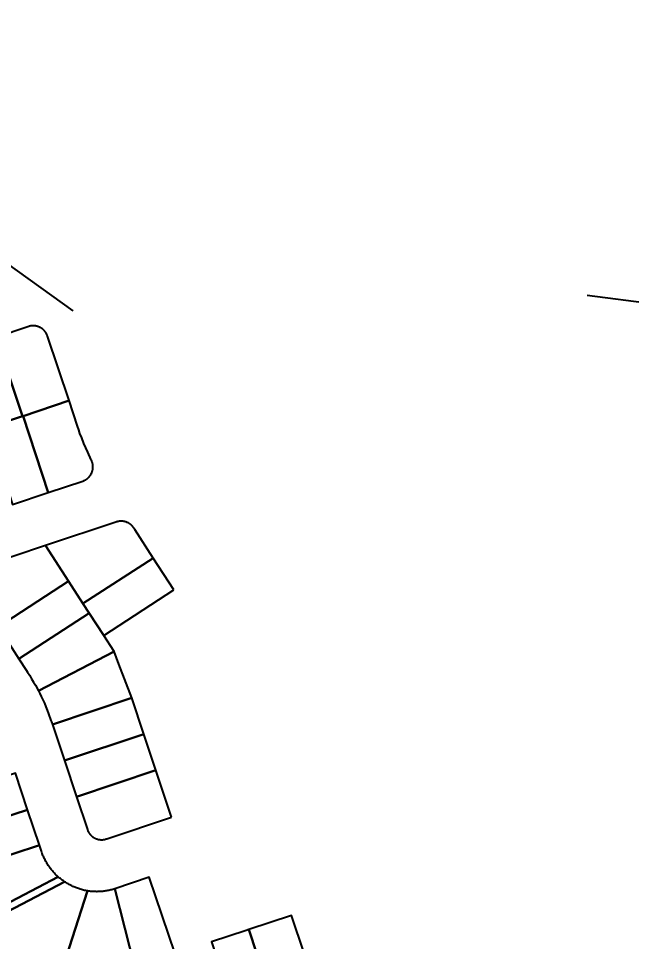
# Model space of a CAD drawing. Header units: metres. Extents: x 620457 to 624057, y 4872349 to 4874194.
# Drawn here: x 621326 to 621571.2, y 4873365.7 to 4873734.7 of the extents above; entities that cross this region are included whole.
import ezdxf
from ezdxf import colors
from ezdxf.entities.mleader import LeaderData, LeaderLine
from ezdxf.math import Vec2, Vec3

# ---------------------------------------------------------------- set-up
doc = ezdxf.new("R2010")
doc.units = ezdxf.units.M
doc.header["$LTSCALE"] = 10
doc.header["$MEASUREMENT"] = 0
doc.layers.add('Aurora_Parcel', color=252, linetype='Continuous')
doc.layers.add('telMAX -QC', color=4, linetype='Continuous')
doc.styles.get("Standard").update_dxf_attribs({"font": 'arial.ttf'})

msp = doc.modelspace()

# ---------------------------------------------------------------- linework, layer by layer
at = {"layer": 'Aurora_Parcel'}
for points in [[(621332, 4873611.88), (621331.89, 4873611.88), (621331.8, 4873611.88), (621331.68, 4873611.87), (621331.58, 4873611.87), (621331.48, 4873611.86), (621331.37, 4873611.86), (621331.27, 4873611.85), (621331.14, 4873611.83), (621331.02, 4873611.82), (621330.93, 4873611.8), (621330.83, 4873611.79), (621330.71, 4873611.76), (621330.6, 4873611.74), (621330.5, 4873611.72), (621330.4, 4873611.69), (621330.3, 4873611.66), (621330.19, 4873611.63), (621330.11, 4873611.6), (621316.9, 4873607.21), (621327.53, 4873575.7), (621327.85, 4873575.8), (621346.32, 4873581.97), (621337.58, 4873607.77), (621337.55, 4873607.87), (621337.51, 4873607.97), (621337.48, 4873608.07), (621337.43, 4873608.17), (621337.39, 4873608.26), (621337.35, 4873608.36), (621337.31, 4873608.45), (621337.26, 4873608.55), (621337.19, 4873608.68), (621337.15, 4873608.76), (621337.1, 4873608.85), (621337.05, 4873608.94), (621336.99, 4873609.03), (621336.94, 4873609.12), (621336.88, 4873609.21), (621336.82, 4873609.29), (621336.76, 4873609.38), (621336.7, 4873609.46), (621336.64, 4873609.55), (621336.57, 4873609.63), (621336.5, 4873609.71), (621336.42, 4873609.81), (621336.35, 4873609.88), (621336.28, 4873609.96), (621336.21, 4873610.04), (621336.13, 4873610.12), (621336.06, 4873610.19), (621335.98, 4873610.26), (621335.91, 4873610.32), (621335.83, 4873610.4), (621335.75, 4873610.48), (621335.67, 4873610.54), (621335.57, 4873610.61), (621335.48, 4873610.68), (621335.4, 4873610.75), (621335.31, 4873610.8), (621335.23, 4873610.86), (621335.15, 4873610.92), (621335.05, 4873610.98), (621334.96, 4873611.03), (621334.87, 4873611.08), (621334.78, 4873611.14), (621334.69, 4873611.18), (621334.57, 4873611.24), (621334.48, 4873611.29), (621334.38, 4873611.35), (621334.29, 4873611.38), (621334.19, 4873611.42), (621334.09, 4873611.46), (621333.99, 4873611.5), (621333.9, 4873611.53), (621333.8, 4873611.58), (621333.7, 4873611.6), (621333.6, 4873611.63), (621333.47, 4873611.67), (621333.37, 4873611.69), (621333.27, 4873611.72), (621333.17, 4873611.74), (621333.06, 4873611.76), (621332.95, 4873611.79), (621332.86, 4873611.8), (621332.76, 4873611.82), (621332.65, 4873611.83), (621332.55, 4873611.84), (621332.44, 4873611.85), (621332.31, 4873611.86), (621332.21, 4873611.87), (621332.1, 4873611.87), (621332, 4873611.88)], [(621313.62, 4873571.06), (621327.53, 4873575.7), (621316.9, 4873607.21), (621304.37, 4873603.03), (621302, 4873602.24), (621312.66, 4873570.69), (621313.62, 4873571.06)], [(621351.7, 4873549.77), (621351.78, 4873549.81), (621351.88, 4873549.84), (621351.98, 4873549.88), (621352.08, 4873549.92), (621352.17, 4873549.96), (621352.27, 4873550), (621352.37, 4873550.05), (621352.46, 4873550.09), (621352.55, 4873550.14), (621352.72, 4873550.23), (621352.81, 4873550.28), (621352.9, 4873550.34), (621352.99, 4873550.39), (621353.08, 4873550.45), (621353.17, 4873550.51), (621353.24, 4873550.57), (621353.35, 4873550.62), (621353.42, 4873550.69), (621353.51, 4873550.75), (621353.59, 4873550.82), (621353.63, 4873550.86), (621353.74, 4873550.95), (621353.81, 4873551.02), (621353.89, 4873551.09), (621353.97, 4873551.16), (621354.04, 4873551.24), (621354.12, 4873551.31), (621354.19, 4873551.38), (621354.26, 4873551.46), (621354.33, 4873551.54), (621354.45, 4873551.69), (621354.52, 4873551.77), (621354.58, 4873551.85), (621354.64, 4873551.93), (621354.7, 4873552.02), (621354.76, 4873552.11), (621354.82, 4873552.2), (621354.88, 4873552.28), (621354.93, 4873552.39), (621354.98, 4873552.46), (621355.08, 4873552.63), (621355.13, 4873552.73), (621355.17, 4873552.82), (621355.22, 4873552.92), (621355.26, 4873553.01), (621355.31, 4873553.11), (621355.35, 4873553.2), (621355.38, 4873553.3), (621355.42, 4873553.4), (621355.46, 4873553.5), (621355.52, 4873553.69), (621355.55, 4873553.78), (621355.58, 4873553.89), (621355.6, 4873553.98), (621355.63, 4873554.09), (621355.65, 4873554.19), (621355.68, 4873554.29), (621355.69, 4873554.39), (621355.71, 4873554.5), (621355.73, 4873554.6), (621355.75, 4873554.79), (621355.76, 4873554.9), (621355.77, 4873555), (621355.78, 4873555.11), (621355.78, 4873555.21), (621355.79, 4873555.31), (621355.79, 4873555.42), (621355.79, 4873555.52), (621355.79, 4873555.63), (621355.78, 4873555.73), (621355.77, 4873555.93), (621355.76, 4873556.03), (621355.75, 4873556.14), (621355.74, 4873556.24), (621355.72, 4873556.34), (621355.71, 4873556.46), (621355.69, 4873556.55), (621355.68, 4873556.65), (621355.65, 4873556.76), (621355.63, 4873556.86), (621355.58, 4873557.05), (621355.55, 4873557.15), (621355.52, 4873557.25), (621355.49, 4873557.35), (621355.45, 4873557.45), (621355.42, 4873557.54), (621355.38, 4873557.64), (621355.34, 4873557.74), (621355.3, 4873557.84), (621355.26, 4873557.93), (621355.18, 4873558.11), (621355.12, 4873558.22), (621355.06, 4873558.33), (621353.66, 4873561.32), (621352.89, 4873563.08), (621352.14, 4873564.85), (621351.26, 4873567.07), (621350.59, 4873568.87), (621350.07, 4873570.33), (621349.57, 4873571.78), (621346.32, 4873581.97), (621327.85, 4873575.8), (621337.88, 4873545.17), (621351.7, 4873549.77)], [(621337.88, 4873545.17), (621327.85, 4873575.8), (621327.53, 4873575.7), (621313.62, 4873571.06), (621323.65, 4873540.44), (621337.88, 4873545.17)], [(621379.87, 4873519.03), (621372.46, 4873530.47), (621372.14, 4873530.96), (621372.05, 4873531.11), (621371.99, 4873531.2), (621371.93, 4873531.28), (621371.86, 4873531.37), (621371.8, 4873531.45), (621371.73, 4873531.53), (621371.67, 4873531.61), (621371.6, 4873531.69), (621371.53, 4873531.77), (621371.4, 4873531.91), (621371.33, 4873531.98), (621371.26, 4873532.06), (621371.18, 4873532.13), (621371.1, 4873532.2), (621371.03, 4873532.27), (621370.95, 4873532.34), (621370.87, 4873532.4), (621370.78, 4873532.47), (621370.7, 4873532.53), (621370.55, 4873532.64), (621370.47, 4873532.7), (621370.38, 4873532.76), (621370.29, 4873532.82), (621370.2, 4873532.88), (621370.11, 4873532.93), (621370.02, 4873532.98), (621369.93, 4873533.03), (621369.84, 4873533.08), (621369.74, 4873533.13), (621369.58, 4873533.21), (621369.48, 4873533.25), (621369.38, 4873533.29), (621369.29, 4873533.33), (621369.19, 4873533.37), (621369.09, 4873533.41), (621368.99, 4873533.44), (621368.89, 4873533.47), (621368.79, 4873533.51), (621368.69, 4873533.53), (621368.51, 4873533.58), (621368.41, 4873533.61), (621368.31, 4873533.63), (621368.21, 4873533.65), (621368.1, 4873533.67), (621368, 4873533.69), (621367.9, 4873533.7), (621367.79, 4873533.71), (621367.69, 4873533.73), (621367.58, 4873533.75), (621367.4, 4873533.75), (621367.29, 4873533.75), (621367.19, 4873533.76), (621367.08, 4873533.76), (621366.98, 4873533.76), (621366.87, 4873533.76), (621366.77, 4873533.75), (621366.66, 4873533.75), (621366.56, 4873533.75), (621366.46, 4873533.73), (621366.27, 4873533.71), (621366.17, 4873533.69), (621366.06, 4873533.67), (621365.96, 4873533.66), (621365.86, 4873533.64), (621365.76, 4873533.61), (621365.65, 4873533.59), (621365.55, 4873533.56), (621365.45, 4873533.54), (621365.35, 4873533.51), (621365.23, 4873533.47), (621365.17, 4873533.46), (621364.89, 4873533.36), (621336.74, 4873523.98), (621345.97, 4873509.74), (621351.77, 4873500.81), (621379.87, 4873519.03)], [(621388.16, 4873506.25), (621379.87, 4873519.03), (621351.77, 4873500.81), (621354.26, 4873496.96), (621360.06, 4873488.03), (621388.16, 4873506.25)], [(621351.77, 4873500.81), (621345.97, 4873509.74), (621317.86, 4873491.53), (621326.15, 4873478.74), (621354.26, 4873496.96), (621351.77, 4873500.81)], [(621360.06, 4873488.03), (621354.26, 4873496.96), (621326.15, 4873478.74), (621329.17, 4873474.1), (621329.66, 4873473.35), (621330.47, 4873472.07), (621331.26, 4873470.77), (621332.03, 4873469.46), (621332.78, 4873468.14), (621333.95, 4873465.95), (621364.21, 4873481.6), (621360.06, 4873488.03)], [(621366.14, 4873476.59), (621364.21, 4873481.6), (621333.95, 4873465.95), (621334.51, 4873464.85), (621335.06, 4873463.73), (621335.7, 4873462.36), (621336.33, 4873460.98), (621336.92, 4873459.58), (621337.5, 4873458.18), (621338.05, 4873456.76), (621338.99, 4873454.12), (621339.1, 4873453.82), (621339.2, 4873453.52), (621339.53, 4873452.53), (621371.3, 4873463.13), (621366.14, 4873476.59)], [(621376.12, 4873448.66), (621371.3, 4873463.13), (621339.53, 4873452.53), (621344.35, 4873438.07), (621376.12, 4873448.66)], [(621376.12, 4873448.66), (621344.35, 4873438.07), (621349.16, 4873423.61), (621380.94, 4873434.2), (621376.12, 4873448.66)], [(621329.62, 4873418.42), (621324.74, 4873433.02), (621293.2, 4873422.34), (621297.33, 4873409.88), (621297.91, 4873408.14), (621329.62, 4873418.42)], [(621387.2, 4873415.42), (621380.94, 4873434.2), (621349.16, 4873423.61), (621353.53, 4873410.5), (621353.57, 4873410.38), (621353.61, 4873410.28), (621353.65, 4873410.19), (621353.69, 4873410.09), (621353.73, 4873409.99), (621353.77, 4873409.9), (621353.82, 4873409.8), (621353.86, 4873409.71), (621353.91, 4873409.62), (621353.96, 4873409.52), (621354, 4873409.44), (621354.06, 4873409.35), (621354.11, 4873409.26), (621354.18, 4873409.17), (621354.22, 4873409.08), (621354.28, 4873408.99), (621354.34, 4873408.91), (621354.41, 4873408.82), (621354.47, 4873408.74), (621354.53, 4873408.65), (621354.6, 4873408.58), (621354.68, 4873408.49), (621354.76, 4873408.41), (621354.82, 4873408.34), (621354.89, 4873408.26), (621354.96, 4873408.19), (621355.04, 4873408.11), (621355.11, 4873408.04), (621355.2, 4873407.97), (621355.27, 4873407.9), (621355.35, 4873407.83), (621355.43, 4873407.76), (621355.52, 4873407.69), (621355.6, 4873407.62), (621355.69, 4873407.56), (621355.78, 4873407.49), (621355.86, 4873407.44), (621355.95, 4873407.39), (621356.03, 4873407.33), (621356.12, 4873407.27), (621356.22, 4873407.22), (621356.3, 4873407.17), (621356.4, 4873407.12), (621356.51, 4873407.07), (621356.57, 4873407.03), (621356.64, 4873406.99), (621356.74, 4873406.95), (621356.84, 4873406.9), (621356.92, 4873406.86), (621357.03, 4873406.83), (621357.13, 4873406.79), (621357.22, 4873406.75), (621357.33, 4873406.72), (621357.43, 4873406.68), (621357.53, 4873406.65), (621357.64, 4873406.62), (621357.74, 4873406.6), (621357.84, 4873406.57), (621357.94, 4873406.55), (621358.04, 4873406.53), (621358.15, 4873406.51), (621358.24, 4873406.49), (621358.35, 4873406.47), (621358.46, 4873406.46), (621358.56, 4873406.45), (621358.67, 4873406.44), (621358.78, 4873406.43), (621358.89, 4873406.43), (621358.99, 4873406.42), (621359.1, 4873406.42), (621359.2, 4873406.42), (621359.31, 4873406.41), (621359.42, 4873406.42), (621359.52, 4873406.42), (621359.62, 4873406.43), (621359.72, 4873406.43), (621359.83, 4873406.44), (621359.95, 4873406.46), (621360.05, 4873406.47), (621360.16, 4873406.49), (621360.26, 4873406.5), (621360.36, 4873406.52), (621360.46, 4873406.54), (621360.55, 4873406.57), (621360.66, 4873406.59), (621360.76, 4873406.61), (621360.86, 4873406.64), (621360.96, 4873406.67), (621361.05, 4873406.71), (621361.13, 4873406.73), (621361.25, 4873406.78), (621361.37, 4873406.81), (621387.2, 4873415.42)], [(621334.36, 4873404.19), (621329.62, 4873418.42), (621297.91, 4873408.14), (621301.21, 4873398.33), (621302.7, 4873393.91), (621334.36, 4873404.19)], [(621344.43, 4873389.63), (621343.83, 4873390.07), (621343.5, 4873390.3), (621343.18, 4873390.55), (621342.78, 4873390.85), (621342.47, 4873391.1), (621342.16, 4873391.36), (621341.84, 4873391.64), (621309.14, 4873374.55), (621310.07, 4873371.75), (621344.43, 4873389.63)], [(621373.39, 4873355.63), (621388.31, 4873360.61), (621388.63, 4873360.77), (621378.3, 4873391.43), (621364.59, 4873386.83), (621372.49, 4873355.32), (621373.39, 4873355.63)], [(621445.23, 4873346.37), (621435.24, 4873376.15), (621418.11, 4873370.48), (621427.92, 4873340.59), (621445.23, 4873346.37)], [(621427.92, 4873340.59), (621418.11, 4873370.48), (621417.06, 4873370.17), (621403.19, 4873365.59), (621412.96, 4873335.73), (621427.92, 4873340.59)]]:
    msp.add_lwpolyline(points, close=True, dxfattribs=at)
for points in [[(621317.86, 4873491.53), (621345.97, 4873509.74), (621345.97, 4873509.74), (621336.74, 4873523.98), (621311.33, 4873515.51)], [(621309.14, 4873374.55), (621341.84, 4873391.64), (621341.84, 4873391.64), (621341.56, 4873391.89), (621341.27, 4873392.16), (621340.98, 4873392.43), (621340.7, 4873392.71), (621340.43, 4873392.99), (621340.17, 4873393.28), (621339.9, 4873393.57), (621339.58, 4873393.94), (621339.32, 4873394.25), (621339.08, 4873394.55), (621338.83, 4873394.86), (621338.6, 4873395.17), (621338.36, 4873395.49), (621338.14, 4873395.81), (621337.91, 4873396.13), (621337.7, 4873396.47), (621337.49, 4873396.8), (621337.29, 4873397.14), (621336.98, 4873397.66), (621336.8, 4873398.01), (621336.61, 4873398.36), (621336.43, 4873398.71), (621336.27, 4873399.07), (621336.11, 4873399.42), (621335.95, 4873399.78), (621335.79, 4873400.15), (621335.65, 4873400.51), (621335.52, 4873400.89), (621335.42, 4873401.13), (621335.38, 4873401.25), (621335.18, 4873401.84), (621334.36, 4873404.19), (621302.7, 4873393.91)], [(621340.29, 4873344.53), (621353.64, 4873385.93), (621353.15, 4873386.02), (621352.76, 4873386.09), (621352.39, 4873386.18), (621351.98, 4873386.25), (621351.58, 4873386.37), (621351.2, 4873386.48), (621350.72, 4873386.62), (621350.33, 4873386.74), (621349.95, 4873386.87), (621349.6, 4873387), (621349.2, 4873387.14), (621348.81, 4873387.3), (621348.47, 4873387.45), (621348.09, 4873387.6), (621347.73, 4873387.75), (621347.34, 4873387.95), (621347, 4873388.12), (621346.52, 4873388.4), (621346.15, 4873388.58), (621345.81, 4873388.78), (621345.46, 4873388.98), (621345.13, 4873389.19), (621344.8, 4873389.42), (621344.43, 4873389.63), (621310.07, 4873371.75)], [(621372.49, 4873355.32), (621364.59, 4873386.83), (621364.59, 4873386.83), (621364.12, 4873386.65), (621363.74, 4873386.53), (621363.33, 4873386.44), (621362.94, 4873386.34), (621362.56, 4873386.24), (621362.17, 4873386.16), (621361.75, 4873386.08), (621361.38, 4873386), (621360.98, 4873385.94), (621360.58, 4873385.88), (621360.18, 4873385.84), (621359.68, 4873385.77), (621359.3, 4873385.73), (621358.88, 4873385.71), (621358.47, 4873385.67), (621358.07, 4873385.66), (621357.69, 4873385.65), (621357.27, 4873385.64), (621356.86, 4873385.65), (621356.45, 4873385.66), (621356.05, 4873385.7), (621355.65, 4873385.71), (621355.24, 4873385.73), (621354.84, 4873385.77), (621354.43, 4873385.84), (621354.03, 4873385.87), (621353.64, 4873385.93), (621340.29, 4873344.53)]]:
    msp.add_lwpolyline(points, dxfattribs=at)

# ---------------------------------------------------------------- leaders
at = {"layer": 'telMAX -QC', "color": 3, "ltscale": 1.5}
ml = msp.add_multileader_mtext('Standard', dxfattribs=at)
ml.set_content('I. ROAD CROSS MISSING HERE\\P2. ADD DUCT ASSIGNMENT NOTES FOR MAIN FEED CONTINUATION TO THE NEXT AREA', color=3)
ml.set_leader_properties()
ml.build(insert=Vec2(0, 0))
ml.multileader.update_dxf_attribs({"dogleg_length": 0.36, "arrow_head_size": 0.18})
ctx = ml.context
ctx.base_point, ctx.char_height, ctx.arrow_head_size, ctx.landing_gap_size, ctx.plane_origin = Vec3(620910.39, 4873729.58), 10, 0.18, 0.09, Vec3(621347.99, 4873617.73)
ctx.text_align_type = 2
notes = []
notes.append((ctx, [(1, (1, 1, 0), (621192.13, 4873729.58), (-1, 0), 0.36, [(0, [(621347.99, 4873617.73)], 0, [])])]))
ctx.mtext.insert, ctx.mtext.width, ctx.mtext.alignment, ctx.mtext.flow_direction = Vec3(621191.68, 4873734.58), 301.0625, 3, 5
ml = msp.add_multileader_mtext('Standard', dxfattribs=at)
ml.set_content('SHIFT ROAD CROSS ', color=3)
ml.set_leader_properties()
ml.build(insert=Vec2(0, 0))
ml.multileader.update_dxf_attribs({"dogleg_length": 0.36, "arrow_head_size": 0.18})
ctx = ml.context
ctx.base_point, ctx.char_height, ctx.arrow_head_size, ctx.landing_gap_size, ctx.plane_origin = Vec3(621707.23, 4873604.46), 7, 0.18, 0.09, Vec3(621975.65, 4873053.08)
notes.append((ctx, [(0, (1, 1, 0), (621706.87, 4873604.46), (1, 0), 0.36, [(0, [(621553.3, 4873624.09)], 0, [])])]))
ctx.mtext.insert, ctx.mtext.flow_direction = Vec3(621707.32, 4873608.02), 5
for ctx, leaders in notes:
    for number, flags, end, landing, length, lines in leaders:
        leader = LeaderData()
        leader.index, (leader.has_last_leader_line, leader.has_dogleg_vector, leader.attachment_direction) = number, flags
        leader.last_leader_point, leader.dogleg_vector, leader.dogleg_length = Vec3(end), Vec3(landing), length
        for number, points, colour, breaks in lines:
            line = LeaderLine()
            line.index, line.vertices, line.color, line.breaks = number, Vec3.list(points), colors.encode_raw_color(colour), breaks
            leader.lines.append(line)
        ctx.leaders.append(leader)

doc.saveas('drawing.dxf')
